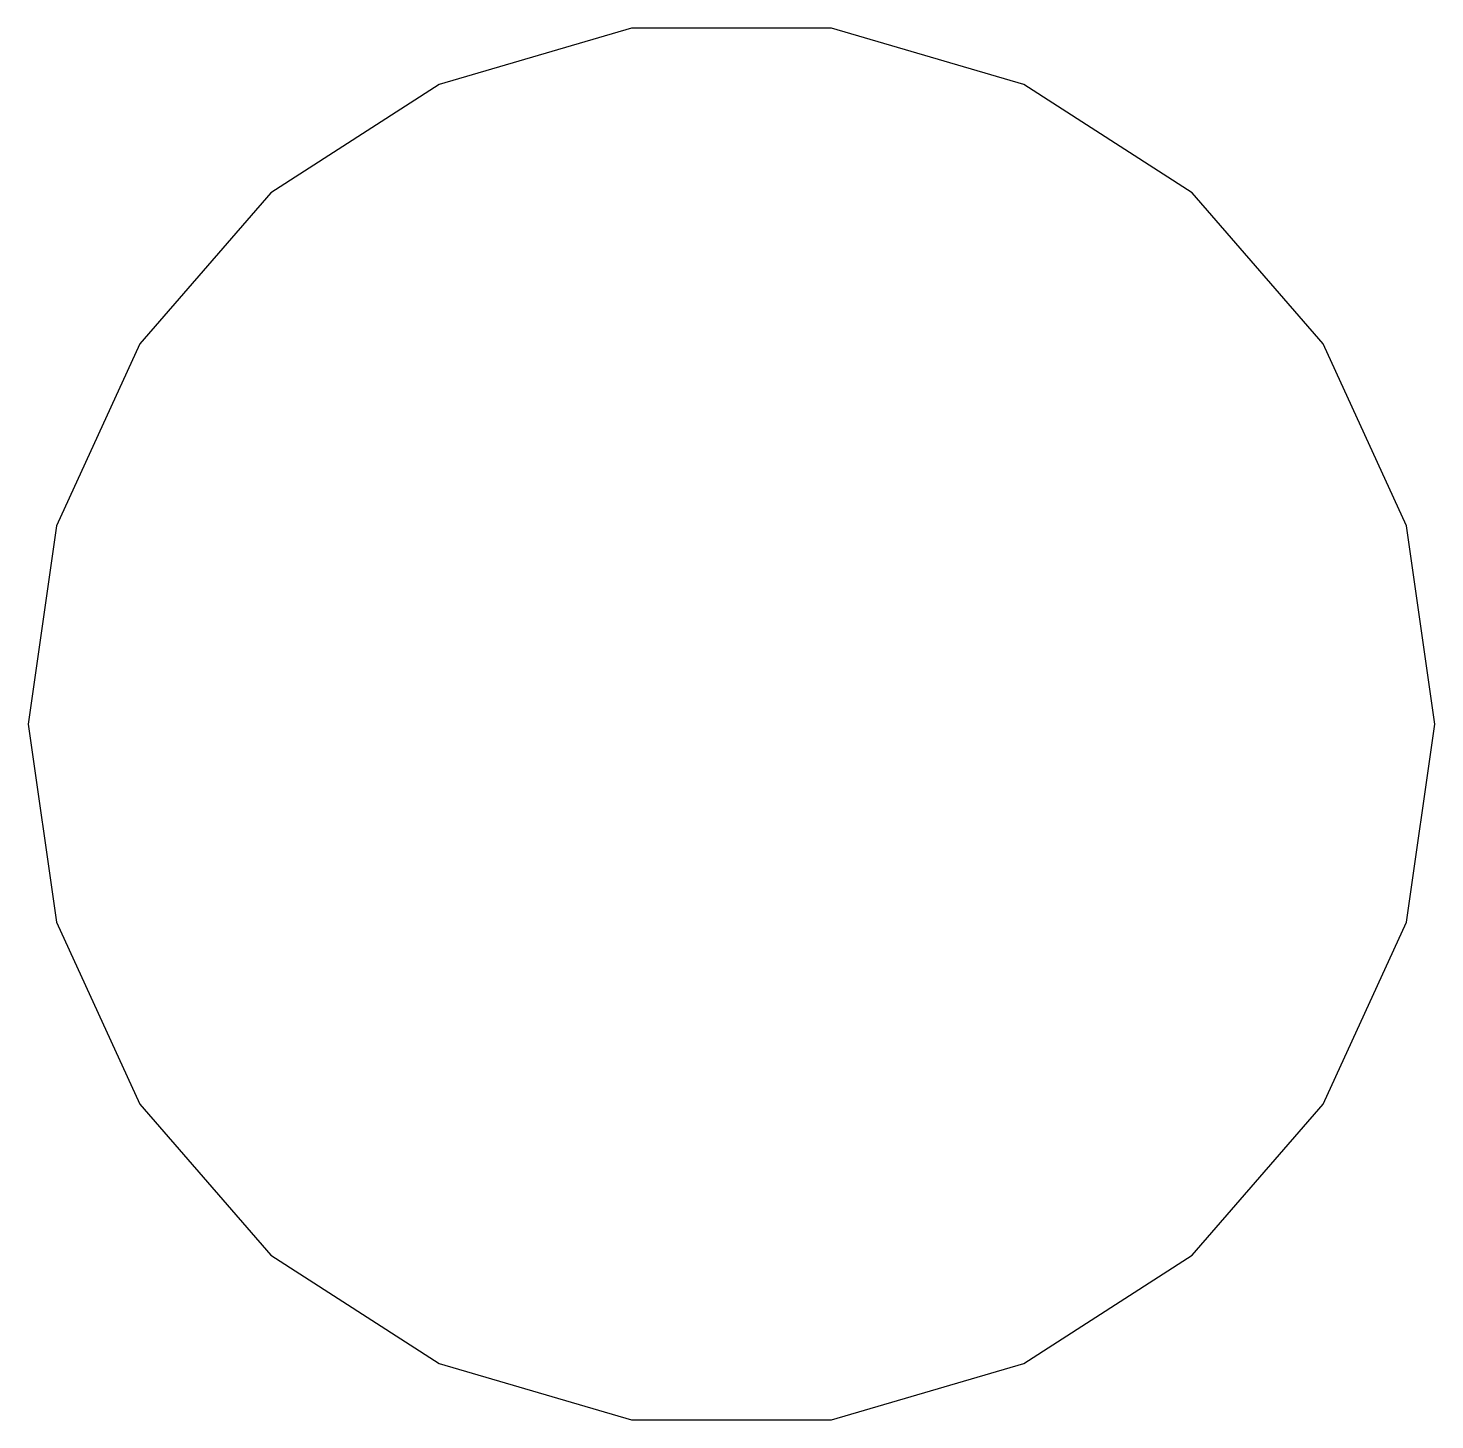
# Model space of a CAD drawing. Header units: metres. Extents: x -41.7 to 41.7, y -41.7 to 41.7.
# Drawn here: x -41.7 to -38.3, y -41.683 to -38.317 of the extents above.
import ezdxf

# ---------------------------------------------------------------- set-up
doc = ezdxf.new("R2010")
doc.units = ezdxf.units.M

msp = doc.modelspace()

# ---------------------------------------------------------------- linework, layer by layer
for p, q in [((-40.2419, -38.3173), (-40.7062, -38.4536)), ((-39.7581, -38.3173), (-40.2419, -38.3173)), ((-39.2938, -38.4536), (-39.7581, -38.3173)), ((-40.7062, -38.4536), (-41.1133, -38.7152)), ((-38.8867, -38.7152), (-39.2938, -38.4536)), ((-41.1133, -38.7152), (-41.4301, -39.0809)), ((-38.5699, -39.0809), (-38.8867, -38.7152)), ((-41.4301, -39.0809), (-41.6311, -39.521)), ((-38.3689, -39.521), (-38.5699, -39.0809)), ((-41.6311, -39.521), (-41.7, -40)), ((-38.3, -40), (-38.3689, -39.521)), ((-41.7, -40), (-41.6311, -40.4789)), ((-38.3689, -40.4789), (-38.3, -40)), ((-41.6311, -40.4789), (-41.4301, -40.9191)), ((-38.5699, -40.9191), (-38.3689, -40.4789)), ((-41.4301, -40.9191), (-41.1133, -41.2848)), ((-38.8867, -41.2848), (-38.5699, -40.9191)), ((-41.1133, -41.2848), (-40.7062, -41.5464)), ((-39.2938, -41.5464), (-38.8867, -41.2848)), ((-40.7062, -41.5464), (-40.2419, -41.6827)), ((-39.7581, -41.6827), (-39.2938, -41.5464)), ((-40.2419, -41.6827), (-39.7581, -41.6827))]:
    msp.add_line(p, q)

doc.saveas('drawing.dxf')
